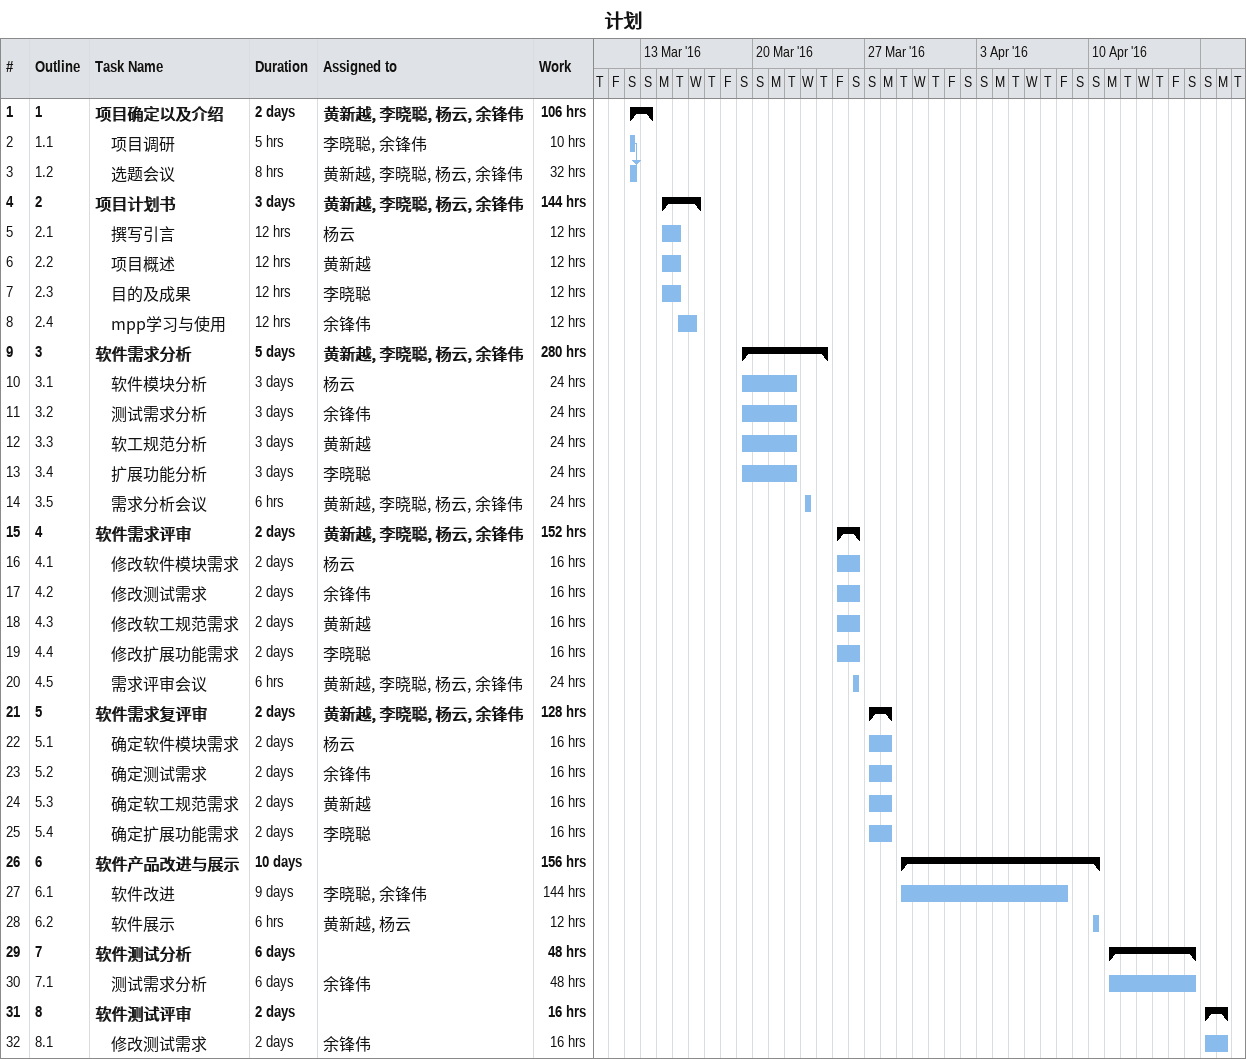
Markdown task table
计划

| ID | WBS | Task | Duration | Start | Finish | Predecessors | Resources | Work (h) |
|---|---|---|---|---|---|---|---|---|
| 1 | 1 | **项目确定以及介绍** | 2d | 2016-03-12 | 2016-03-13 |  | 黄新越, 李晓聪, 杨云, 余锋伟 | 106 |
| 2 | 1.1 | 项目调研 | 5h | 2016-03-12 | 2016-03-12 |  | 李晓聪, 余锋伟 | 10 |
| 3 | 1.2 | 选题会议 | 8h | 2016-03-12 | 2016-03-12 | 2 | 黄新越, 李晓聪, 杨云, 余锋伟 | 32 |
| 4 | 2 | **项目计划书** | 3d | 2016-03-14 | 2016-03-16 |  | 黄新越, 李晓聪, 杨云, 余锋伟 | 144 |
| 5 | 2.1 | 撰写引言 | 12h | 2016-03-14 | 2016-03-15 |  | 杨云 | 12 |
| 6 | 2.2 | 项目概述 | 12h | 2016-03-14 | 2016-03-15 |  | 黄新越 | 12 |
| 7 | 2.3 | 目的及成果 | 12h | 2016-03-14 | 2016-03-15 |  | 李晓聪 | 12 |
| 8 | 2.4 | mpp学习与使用 | 12h | 2016-03-15 | 2016-03-16 |  | 余锋伟 | 12 |
| 9 | 3 | **软件需求分析** | 5d | 2016-03-19 | 2016-03-24 |  | 黄新越, 李晓聪, 杨云, 余锋伟 | 280 |
| 10 | 3.1 | 软件模块分析 | 3d | 2016-03-19 | 2016-03-22 |  | 杨云 | 24 |
| 11 | 3.2 | 测试需求分析 | 3d | 2016-03-19 | 2016-03-22 |  | 余锋伟 | 24 |
| 12 | 3.3 | 软工规范分析 | 3d | 2016-03-19 | 2016-03-22 |  | 黄新越 | 24 |
| 13 | 3.4 | 扩展功能分析 | 3d | 2016-03-19 | 2016-03-22 |  | 李晓聪 | 24 |
| 14 | 3.5 | 需求分析会议 | 6h | 2016-03-23 | 2016-03-23 |  | 黄新越, 李晓聪, 杨云, 余锋伟 | 24 |
| 15 | 4 | **软件需求评审** | 2d | 2016-03-25 | 2016-03-26 |  | 黄新越, 李晓聪, 杨云, 余锋伟 | 152 |
| 16 | 4.1 | 修改软件模块需求 | 2d | 2016-03-25 | 2016-03-26 |  | 杨云 | 16 |
| 17 | 4.2 | 修改测试需求 | 2d | 2016-03-25 | 2016-03-26 |  | 余锋伟 | 16 |
| 18 | 4.3 | 修改软工规范需求 | 2d | 2016-03-25 | 2016-03-26 |  | 黄新越 | 16 |
| 19 | 4.4 | 修改扩展功能需求 | 2d | 2016-03-25 | 2016-03-26 |  | 李晓聪 | 16 |
| 20 | 4.5 | 需求评审会议 | 6h | 2016-03-26 | 2016-03-26 |  | 黄新越, 李晓聪, 杨云, 余锋伟 | 24 |
| 21 | 5 | **软件需求复评审** | 2d | 2016-03-27 | 2016-03-28 |  | 黄新越, 李晓聪, 杨云, 余锋伟 | 128 |
| 22 | 5.1 | 确定软件模块需求 | 2d | 2016-03-27 | 2016-03-28 |  | 杨云 | 16 |
| 23 | 5.2 | 确定测试需求 | 2d | 2016-03-27 | 2016-03-28 |  | 余锋伟 | 16 |
| 24 | 5.3 | 确定软工规范需求 | 2d | 2016-03-27 | 2016-03-28 |  | 黄新越 | 16 |
| 25 | 5.4 | 确定扩展功能需求 | 2d | 2016-03-27 | 2016-03-28 |  | 李晓聪 | 16 |
| 26 | 6 | **软件产品改进与展示** | 10d | 2016-03-29 | 2016-04-10 |  |  | 156 |
| 27 | 6.1 | 软件改进 | 9d | 2016-03-29 | 2016-04-08 |  | 李晓聪, 余锋伟 | 144 |
| 28 | 6.2 | 软件展示 | 6h | 2016-04-10 | 2016-04-10 |  | 黄新越, 杨云 | 12 |
| 29 | 7 | **软件测试分析** | 6d | 2016-04-11 | 2016-04-16 |  |  | 48 |
| 30 | 7.1 | 测试需求分析 | 6d | 2016-04-11 | 2016-04-16 |  | 余锋伟 | 48 |
| 31 | 8 | **软件测试评审** | 2d | 2016-04-17 | 2016-04-18 |  |  | 16 |
| 32 | 8.1 | 修改测试需求 | 2d | 2016-04-17 | 2016-04-18 |  | 余锋伟 | 16 |
